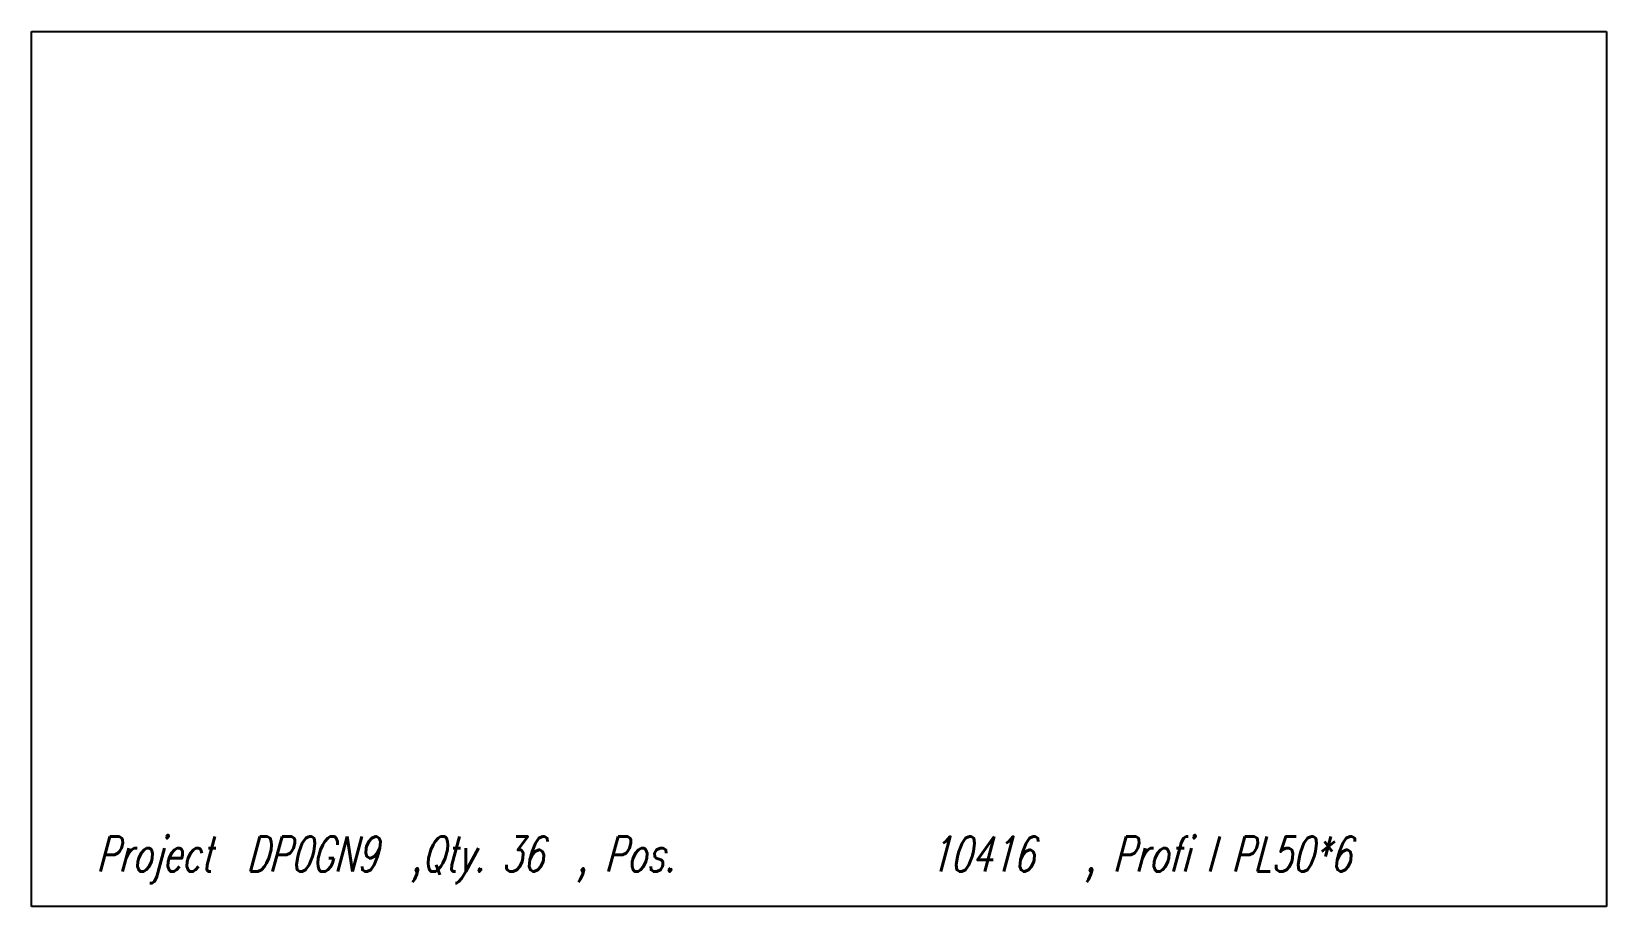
# Model space of a CAD drawing. Extents: x 0 to 90, y -25 to 25.
import ezdxf

# ---------------------------------------------------------------- set-up
doc = ezdxf.new("R2010")
doc.units = 0
doc.header["$LTSCALE"] = 10
doc.layers.add('TEILE', color=7, linetype='CONTINUOUS')
doc.layers.add('UNTERSCHRIFT', color=7, linetype='CONTINUOUS')
doc.styles.get("Standard").update_dxf_attribs({"font": 'ROMANS'})

msp = doc.modelspace()

# ---------------------------------------------------------------- linework, layer by layer
at = {"layer": 'TEILE', "color": 2}
for p, q in [((0, -25), (0, 25)), ((0, 25), (89.999771, 25)), ((89.999771, 25), (89.999771, -25)), ((89.999771, -25), (0, -25))]:
    msp.add_line(p, q, dxfattribs=at)

# ---------------------------------------------------------------- texts
at = {"layer": 'UNTERSCHRIFT', "color": 2, "oblique": 15, "width": 0.7}
for s, p in [('Project  DP0GN9  ,Qty. 36  , Pos. ', (3.699886, -23)), ('10416', (51.299889, -23)), ('  , Profi l PL50*6', (58.299885, -23))]:
    msp.add_text(s, height=2, dxfattribs=at).set_placement(p)

doc.saveas('drawing.dxf')
